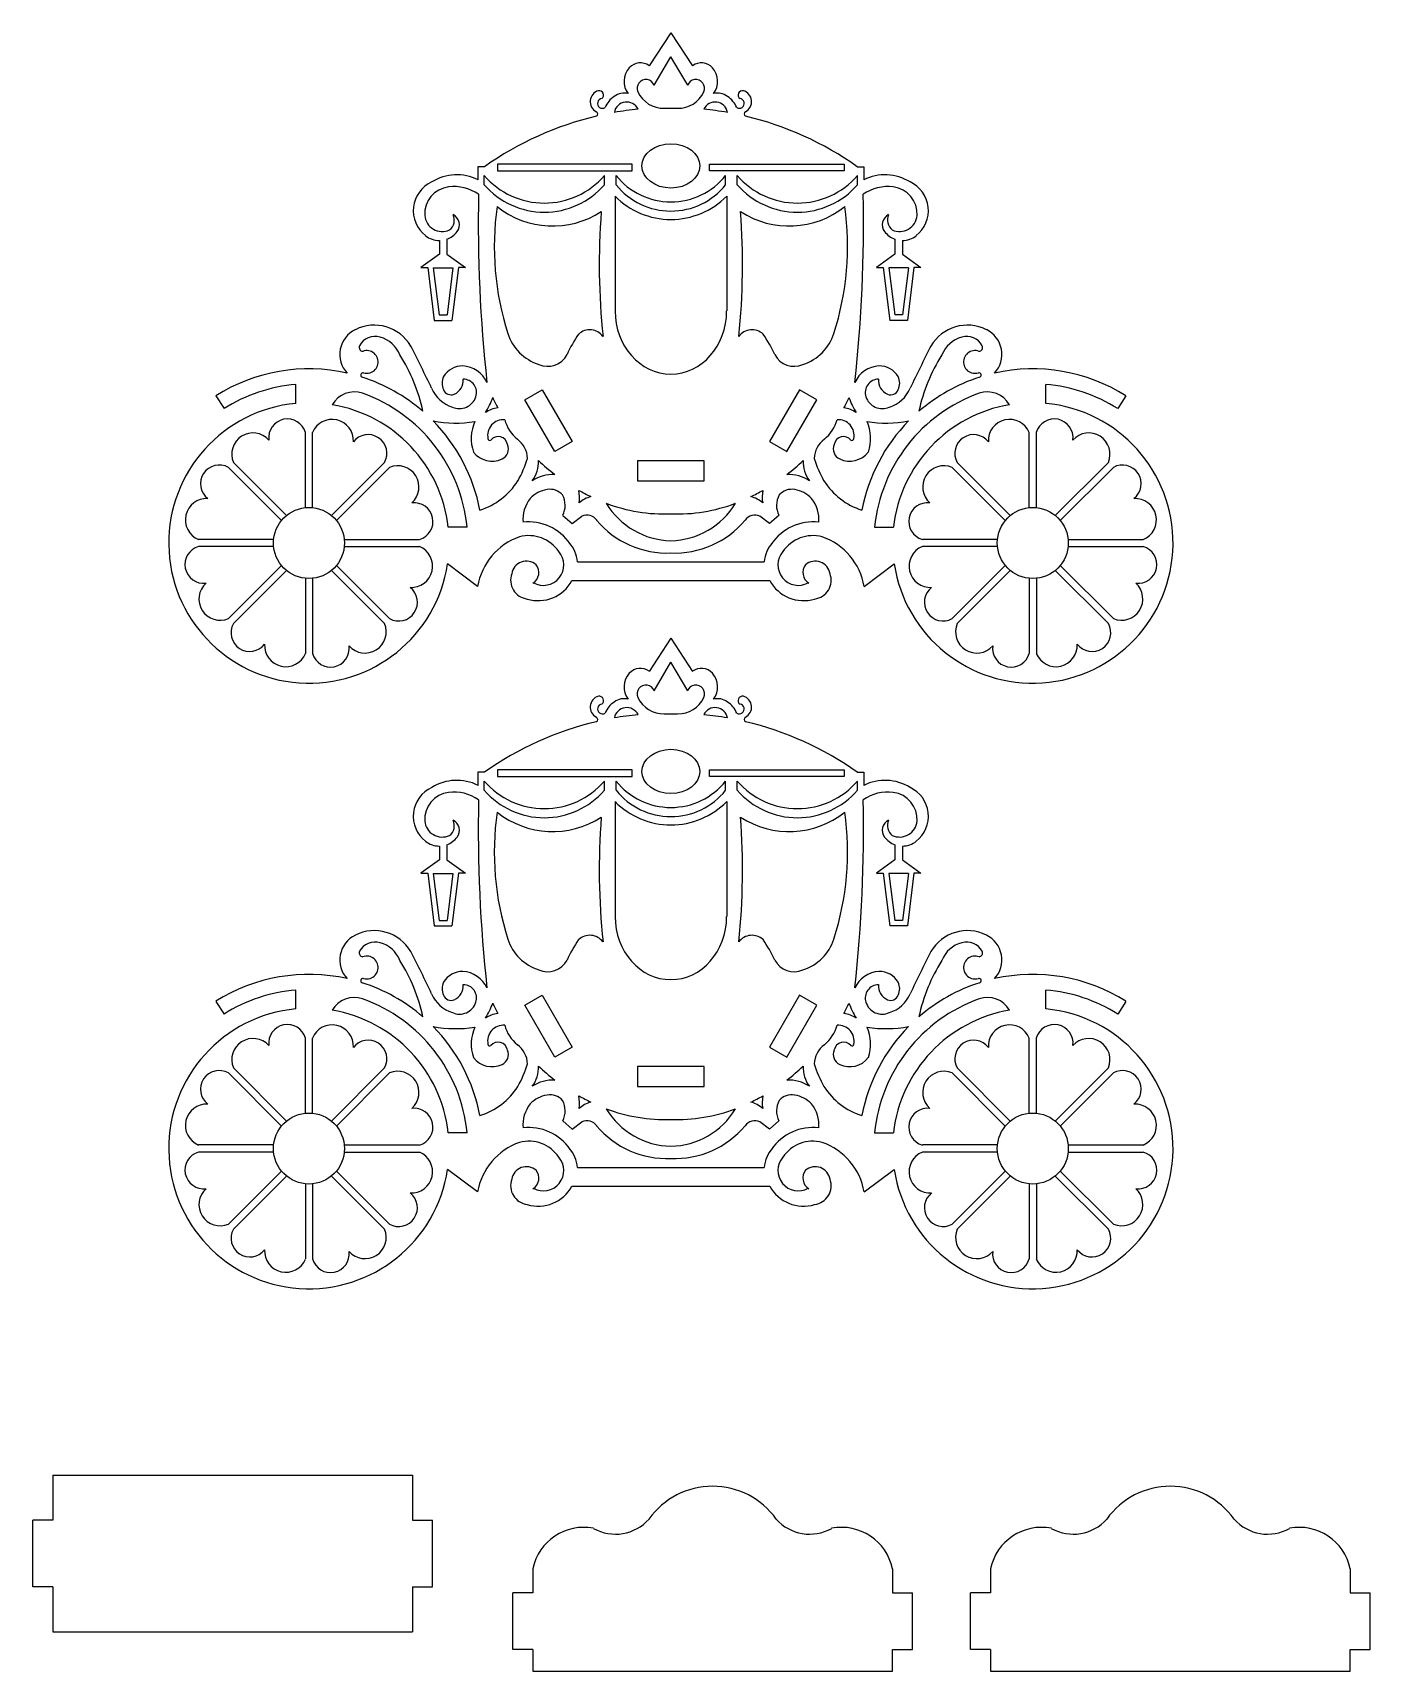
# Model space of a CAD drawing. Header units: millimetres. Extents: x 648 to 849, y -19 to 227.
import ezdxf

# ---------------------------------------------------------------- set-up
doc = ezdxf.new("R2010")
doc.units = ezdxf.units.MM
doc.header["$MEASUREMENT"] = 0

msp = doc.modelspace()

# ---------------------------------------------------------------- linework, layer by layer
at = {"color": 3}
for p, q in [((743.89, 226.53), (740.62, 221.57)), ((743.89, 226.53), (747.16, 221.57)), ((741.37, 218.66), (743.89, 222.94)), ((746.41, 218.66), (743.89, 222.94)), ((742.9, 215.19), (744.88, 215.19)), ((715.92, 206.43), (714.93, 206.43)), ((714.93, 206.43), (714.93, 204.45)), ((715.86, 203.72), (715.86, 205.09)), ((733.92, 203.72), (733.92, 205.09)), ((735.67, 203.72), (735.67, 205.09)), ((752.1, 203.72), (752.1, 205.09)), ((753.86, 203.72), (753.86, 205.09)), ((771.85, 206.43), (772.84, 206.43)), ((771.91, 203.72), (771.91, 205.09)), ((772.84, 206.43), (772.84, 204.45)), ((735.51, 202.02), (735.51, 184.78)), ((752.27, 202.02), (752.27, 184.78)), ((709.13, 195.35), (709.13, 193.3)), ((710.25, 195.55), (710.25, 193.3)), ((777.53, 195.55), (777.53, 193.3)), ((778.64, 195.35), (778.64, 193.3)), ((709.13, 193.3), (706.35, 191.27)), ((710.25, 193.3), (713.03, 191.27)), ((777.53, 193.3), (774.74, 191.27)), ((778.64, 193.3), (781.42, 191.27)), ((706.35, 191.27), (707.38, 191.27)), ((707.38, 191.27), (708.37, 183.35)), ((708.22, 191.22), (709.1, 184.18)), ((708.22, 191.22), (711.16, 191.22)), ((711.16, 191.22), (710.29, 184.18)), ((712, 191.27), (711.02, 183.35)), ((713.03, 191.27), (712, 191.27)), ((774.74, 191.27), (775.77, 191.27)), ((775.77, 191.27), (776.76, 183.35)), ((779.55, 191.22), (776.61, 191.22)), ((776.61, 191.22), (777.49, 184.18)), ((779.55, 191.22), (778.68, 184.18)), ((780.39, 191.27), (779.41, 183.35)), ((781.42, 191.27), (780.39, 191.27)), ((708.37, 183.35), (711.02, 183.35)), ((709.1, 184.18), (710.29, 184.18)), ((779.41, 183.35), (776.76, 183.35)), ((778.68, 184.18), (777.49, 184.18)), ((687.6, 170.89), (687.6, 173.73)), ((721.97, 171.45), (724.57, 172.95)), ((724.57, 172.95), (729.07, 165.16)), ((763.2, 172.95), (758.7, 165.16)), ((765.8, 171.45), (763.2, 172.95)), ((800.18, 170.89), (800.18, 173.73)), ((675.58, 172.03), (676.8, 170.12)), ((726.47, 163.66), (721.97, 171.45)), ((761.3, 163.66), (765.8, 171.45)), ((812.19, 172.03), (810.98, 170.12)), ((689.02, 155.23), (689.02, 166.51)), ((690.08, 155.23), (690.08, 166.51)), ((729.07, 165.16), (726.47, 163.66)), ((758.7, 165.16), (761.3, 163.66)), ((797.69, 155.23), (797.69, 166.51)), ((798.76, 155.23), (798.76, 166.51)), ((685.43, 153.31), (677.45, 161.28)), ((686.18, 154.06), (678.2, 162.03)), ((692.92, 154.06), (700.9, 162.03)), ((693.67, 153.31), (701.65, 161.28)), ((738.89, 162.27), (738.89, 159.27)), ((748.89, 162.27), (738.89, 162.27)), ((748.89, 159.27), (748.89, 162.27)), ((794.1, 153.31), (786.13, 161.28)), ((794.85, 154.06), (786.88, 162.03)), ((801.6, 154.06), (809.57, 162.03)), ((802.35, 153.31), (810.32, 161.28)), ((738.89, 159.27), (748.89, 159.27)), ((727.68, 154.09), (729.05, 152.84)), ((729.05, 152.84), (730.53, 153.96)), ((758.72, 152.84), (757.24, 153.96)), ((760.1, 154.09), (758.72, 152.84)), ((684.25, 150.47), (672.97, 150.47)), ((694.85, 150.47), (706.13, 150.47)), ((713.31, 152.3), (710.47, 152.3)), ((774.47, 152.3), (777.31, 152.3)), ((792.93, 150.47), (781.65, 150.47)), ((803.52, 150.47), (814.8, 150.47)), ((684.25, 149.4), (672.97, 149.4)), ((694.85, 149.4), (706.13, 149.4)), ((792.93, 149.4), (781.65, 149.4)), ((803.52, 149.4), (814.8, 149.4)), ((685.43, 146.56), (677.45, 138.59)), ((686.18, 145.81), (678.2, 137.84)), ((692.92, 145.81), (700.9, 137.84)), ((693.67, 146.56), (701.65, 138.59)), ((714.87, 143.42), (710.37, 146.8)), ((729.86, 147.1), (757.92, 147.1)), ((772.91, 143.42), (777.41, 146.8)), ((794.1, 146.56), (786.13, 138.59)), ((794.85, 145.81), (786.88, 137.84)), ((801.6, 145.81), (809.57, 137.84)), ((802.35, 146.56), (810.32, 138.59)), ((689.02, 144.64), (689.02, 133.36)), ((690.08, 144.64), (690.08, 133.36)), ((729.03, 144.3), (758.74, 144.3)), ((797.69, 144.64), (797.69, 133.36)), ((798.76, 144.64), (798.76, 133.36)), ((743.89, 135.63), (740.62, 130.67)), ((743.89, 135.63), (747.16, 130.67)), ((741.37, 127.76), (743.89, 132.04)), ((746.41, 127.76), (743.89, 132.04)), ((742.9, 124.29), (744.88, 124.29)), ((715.92, 115.53), (714.93, 115.53)), ((714.93, 115.53), (714.93, 113.55)), ((715.86, 112.82), (715.86, 114.19)), ((733.92, 112.82), (733.92, 114.19)), ((735.67, 112.82), (735.67, 114.19)), ((752.1, 112.82), (752.1, 114.19)), ((753.86, 112.82), (753.86, 114.19)), ((771.85, 115.53), (772.84, 115.53)), ((771.91, 112.82), (771.91, 114.19)), ((772.84, 115.53), (772.84, 113.55)), ((735.51, 111.12), (735.51, 93.88)), ((752.27, 111.12), (752.27, 93.88)), ((709.13, 104.45), (709.13, 102.4)), ((710.25, 104.65), (710.25, 102.4)), ((777.53, 104.65), (777.53, 102.4)), ((778.64, 104.45), (778.64, 102.4)), ((709.13, 102.4), (706.35, 100.37)), ((710.25, 102.4), (713.03, 100.37)), ((777.53, 102.4), (774.74, 100.37)), ((778.64, 102.4), (781.42, 100.37)), ((706.35, 100.37), (707.38, 100.37)), ((707.38, 100.37), (708.37, 92.45)), ((708.22, 100.32), (709.1, 93.28)), ((708.22, 100.32), (711.16, 100.32)), ((711.16, 100.32), (710.29, 93.28)), ((712, 100.37), (711.02, 92.45)), ((713.03, 100.37), (712, 100.37)), ((774.74, 100.37), (775.77, 100.37)), ((775.77, 100.37), (776.76, 92.45)), ((779.55, 100.32), (776.61, 100.32)), ((776.61, 100.32), (777.49, 93.28)), ((779.55, 100.32), (778.68, 93.28)), ((780.39, 100.37), (779.41, 92.45)), ((781.42, 100.37), (780.39, 100.37)), ((708.37, 92.45), (711.02, 92.45)), ((709.1, 93.28), (710.29, 93.28)), ((779.41, 92.45), (776.76, 92.45)), ((778.68, 93.28), (777.49, 93.28)), ((687.6, 79.99), (687.6, 82.83)), ((721.97, 80.55), (724.57, 82.05)), ((724.57, 82.05), (729.07, 74.26)), ((763.2, 82.05), (758.7, 74.26)), ((765.8, 80.55), (763.2, 82.05)), ((800.18, 79.99), (800.18, 82.83)), ((675.58, 81.13), (676.8, 79.22)), ((726.47, 72.76), (721.97, 80.55)), ((761.3, 72.76), (765.8, 80.55)), ((812.19, 81.13), (810.98, 79.22)), ((689.02, 64.33), (689.02, 75.61)), ((690.08, 64.33), (690.08, 75.61)), ((729.07, 74.26), (726.47, 72.76)), ((758.7, 74.26), (761.3, 72.76)), ((797.69, 64.33), (797.69, 75.61)), ((798.76, 64.33), (798.76, 75.61)), ((738.89, 71.37), (738.89, 68.37)), ((748.89, 71.37), (738.89, 71.37)), ((748.89, 68.37), (748.89, 71.37)), ((685.43, 62.41), (677.45, 70.38)), ((686.18, 63.16), (678.2, 71.13)), ((692.92, 63.16), (700.9, 71.13)), ((693.67, 62.41), (701.65, 70.38)), ((794.1, 62.41), (786.13, 70.38)), ((794.85, 63.16), (786.88, 71.13)), ((801.6, 63.16), (809.57, 71.13)), ((802.35, 62.41), (810.32, 70.38)), ((738.89, 68.37), (748.89, 68.37)), ((727.68, 63.19), (729.05, 61.94)), ((729.05, 61.94), (730.53, 63.06)), ((758.72, 61.94), (757.24, 63.06)), ((760.1, 63.19), (758.72, 61.94)), ((684.25, 59.57), (672.97, 59.57)), ((694.85, 59.57), (706.13, 59.57)), ((713.31, 61.4), (710.47, 61.4)), ((774.47, 61.4), (777.31, 61.4)), ((792.93, 59.57), (781.65, 59.57)), ((803.52, 59.57), (814.8, 59.57)), ((684.25, 58.5), (672.97, 58.5)), ((694.85, 58.5), (706.13, 58.5)), ((792.93, 58.5), (781.65, 58.5)), ((803.52, 58.5), (814.8, 58.5)), ((685.43, 55.66), (677.45, 47.69)), ((686.18, 54.91), (678.2, 46.94)), ((692.92, 54.91), (700.9, 46.94)), ((693.67, 55.66), (701.65, 47.69)), ((714.87, 52.52), (710.37, 55.9)), ((729.86, 56.21), (757.92, 56.21)), ((772.91, 52.52), (777.41, 55.9)), ((794.1, 55.66), (786.13, 47.69)), ((794.85, 54.91), (786.88, 46.94)), ((801.6, 54.91), (809.57, 46.94)), ((802.35, 55.66), (810.32, 47.69)), ((689.02, 53.74), (689.02, 42.46)), ((690.08, 53.74), (690.08, 42.46)), ((729.03, 53.4), (758.74, 53.4)), ((797.69, 53.74), (797.69, 42.46)), ((798.76, 53.74), (798.76, 42.46)), ((651.08, 10), (705.08, 10)), ((651.08, 10), (651.08, 3.25)), ((705.08, 10), (705.08, 3.25)), ((648.08, -6.75), (648.08, 3.25)), ((651.08, 3.25), (648.08, 3.25)), ((705.08, 3.25), (708.08, 3.25)), ((708.08, -6.75), (708.08, 3.25)), ((723.15, -4.06), (723.15, -7.68)), ((777.15, -4.06), (777.15, -7.68)), ((791.89, -4.06), (791.89, -7.68)), ((845.89, -4.06), (845.89, -7.68)), ((651.08, -6.75), (648.08, -6.75)), ((651.08, -6.75), (651.08, -13.51)), ((705.08, -6.75), (708.08, -6.75)), ((705.08, -6.75), (705.08, -13.51)), ((720.15, -16.18), (720.15, -7.68)), ((723.15, -7.68), (720.15, -7.68)), ((777.15, -7.68), (780.15, -7.68)), ((780.15, -16.18), (780.15, -7.68)), ((788.89, -16.18), (788.89, -7.68)), ((791.89, -7.68), (788.89, -7.68)), ((845.89, -7.68), (848.89, -7.68)), ((848.89, -16.18), (848.89, -7.68)), ((651.08, -13.51), (705.08, -13.51)), ((723.15, -16.18), (720.15, -16.18)), ((723.15, -16.18), (723.15, -19.43)), ((777.15, -19.43), (777.15, -16.18)), ((777.15, -16.18), (780.15, -16.18)), ((791.89, -16.18), (788.89, -16.18)), ((791.89, -16.18), (791.89, -19.43)), ((845.89, -16.18), (848.89, -16.18)), ((845.89, -19.43), (845.89, -16.18)), ((723.15, -19.43), (777.15, -19.43)), ((791.89, -19.43), (845.89, -19.43))]:
    msp.add_line(p, q, dxfattribs=at)
for points in [[(717.85, 206.81), (717.85, 205.81), (738.1, 205.81), (738.1, 206.81)], [(769.93, 206.81), (769.93, 205.81), (749.68, 205.81), (749.68, 206.81)], [(717.85, 115.91), (717.85, 114.91), (738.1, 114.91), (738.1, 115.91)], [(769.93, 115.91), (769.93, 114.91), (749.68, 114.91), (749.68, 115.91)]]:
    msp.add_lwpolyline(points, close=True, dxfattribs=at)
for centre in [(689.55, 149.94), (798.23, 149.94), (689.55, 59.04), (798.23, 59.04)]:
    msp.add_circle(centre, 5.33, dxfattribs=at)
for centre, radius, start, end in [((739.29, 219.81), 2.21, 53.0942, 138.0877), ((748.48, 219.81), 2.21, 41.9123, 126.9058), ((739.91, 219.24), 3.05, 137.9741, 217.3101), ((740.14, 218.19), 1.32, 20.9653, 203.7949), ((747.63, 218.19), 1.32, 336.2051, 159.0347), ((747.86, 219.24), 3.05, 322.6899, 42.0259), ((733.46, 216.2), 1.69, 105.3637, 243.6882), ((733.62, 215.93), 0.737, 98.6079, 301.7672), ((733.14, 217.19), 0.65, 304.7361, 101.3149), ((737.51, 213.8), 3.82, 123.9998, 156.7789), ((736.87, 215.03), 2.44, 75.3959, 127.6345), ((742.8, 219.44), 4.25, 204.803, 271.3027), ((744.98, 219.44), 4.25, 268.6973, 335.197), ((750.9, 215.03), 2.44, 52.3655, 104.6041), ((750.26, 213.8), 3.82, 23.2211, 56.0002), ((754.16, 215.93), 0.737, 238.2328, 81.3921), ((754.64, 217.19), 0.65, 78.6851, 235.2639), ((754.32, 216.2), 1.69, 296.3118, 74.6363), ((743.74, 167.28), 48.02, 103.2855, 125.3988), ((732.52, 214.35), 0.379, 299.3139, 65.8495), ((737.26, 214.24), 1.89, 26.077, 169.6459), ((743.74, 167.28), 48.02, 95.72, 100.0029), ((750.52, 214.24), 1.89, 10.3541, 153.923), ((744.04, 167.28), 48.02, 79.9971, 84.28), ((755.26, 214.35), 0.379, 114.1505, 240.6861), ((744.04, 167.28), 48.02, 54.6012, 76.7145), ((711.75, 198.11), 7.1, 63.3202, 121.9866), ((724.89, 212.92), 11.95, 220.9454, 319.0546), ((743.89, 211.66), 10.52, 218.6402, 321.3598), ((762.89, 212.92), 11.95, 220.9454, 319.0546), ((776.03, 198.11), 7.1, 58.0134, 116.6798), ((709.97, 199.82), 4.75, 114.6602, 232.0602), ((711.02, 199.33), 4.1, 97.2793, 183.0719), ((711.32, 197.01), 6.44, 55.0561, 97.2998), ((939.5, 198.19), 224.53, 178.9545, 186.1723), ((724.89, 211.55), 11.95, 220.9454, 319.0546), ((743.89, 210.28), 11.77, 224.6048, 315.3952), ((743.89, 210.28), 10.52, 218.6402, 321.3598), ((762.89, 211.55), 11.95, 220.9454, 319.0546), ((548.28, 198.19), 224.53, 353.8277, 1.0455), ((776.46, 197.01), 6.44, 82.7002, 124.9439), ((776.76, 199.33), 4.1, 356.9281, 82.7207), ((777.81, 199.82), 4.75, 307.9398, 65.3398), ((760.29, 194.46), 42.92, 171.9912, 197.7307), ((726.13, 210.91), 13.39, 231.4462, 303.0242), ((836.25, 191.77), 103.12, 175.5995, 186.0176), ((651.53, 191.77), 103.12, 353.9824, 4.4005), ((761.65, 210.91), 13.39, 236.9758, 308.5538), ((727.49, 194.46), 42.92, 342.2693, 8.0088), ((709.56, 199.33), 2.64, 184.991, 294.3331), ((709.51, 198.41), 1.87, 307.3762, 25.7254), ((710.48, 197.72), 1.67, 322.2178, 64.6794), ((777.3, 197.72), 1.67, 115.3206, 217.7822), ((778.27, 198.41), 1.87, 154.2746, 232.6238), ((778.22, 199.33), 2.64, 245.6669, 355.009), ((709.12, 198.69), 3.34, 231.7023, 270.2717), ((709.12, 198.69), 3.34, 289.8562, 323.3485), ((778.66, 198.69), 3.34, 216.6515, 250.1438), ((778.66, 198.69), 3.34, 269.7283, 308.2977), ((699.37, 176.32), 6.32, 30.2313, 116.8229), ((788.4, 176.32), 6.32, 63.1771, 149.7687), ((698.3, 178.25), 4.12, 115.6257, 222.9098), ((699.45, 178.35), 2.59, 72.6808, 152.6296), ((699.12, 176.61), 4.36, 20.9386, 75.3211), ((726.26, 183.6), 7.2, 197.8762, 252.1927), ((745.89, 170.29), 19.3, 145.2042, 155.7324), ((731.72, 179.49), 2.46, 36.6846, 132.7457), ((756.06, 179.49), 2.46, 47.2543, 143.3154), ((741.88, 170.29), 19.3, 24.2676, 34.7958), ((761.52, 183.6), 7.2, 287.8073, 342.1238), ((788.66, 176.61), 4.36, 104.6789, 159.0614), ((788.32, 178.35), 2.59, 27.3704, 107.3192), ((789.47, 178.25), 4.12, 317.0902, 64.3743), ((697.69, 179.3), 0.594, 155.5217, 263.4437), ((698.23, 177.11), 1.71, 287.3244, 110.758), ((681.05, 164.16), 26.21, 12.2213, 32.3241), ((517.58, 83.25), 210.55, 25.2785, 27.2042), ((725.38, 179.79), 3.32, 246.5358, 331.7754), ((762.4, 179.79), 3.32, 208.2246, 293.4642), ((970.2, 83.25), 210.55, 152.7958, 154.7215), ((806.73, 164.16), 26.21, 147.6759, 167.7787), ((789.55, 177.11), 1.71, 69.242, 252.6756), ((790.09, 179.3), 0.594, 276.5563, 24.4783), ((689.55, 149.94), 26.14, 77.3322, 122.2968), ((697.65, 175.15), 0.336, 77.9074, 256.0475), ((689.55, 149.94), 26.14, 49.1298, 72.2473), ((698.22, 177.5), 2.08, 255.996, 284.3333), ((711.77, 173.94), 2.24, 154.3354, 205.6646), ((712.62, 173.17), 3.35, 89.5006, 148.7317), ((712.36, 172.2), 4.33, 25.2361, 86.1901), ((775.42, 172.2), 4.33, 93.8099, 154.7639), ((775.16, 173.17), 3.35, 31.2683, 90.4994), ((776, 173.94), 2.24, 334.3354, 25.6646), ((798.23, 149.94), 26.14, 107.7527, 130.8702), ((789.56, 177.5), 2.08, 255.6667, 284.004), ((790.13, 175.15), 0.336, 283.9525, 102.0926), ((798.23, 149.94), 26.14, 57.7032, 102.6678), ((689.55, 149.94), 23.87, 94.6859, 122.2968), ((696.35, 168.82), 3.8, 70.781, 150.5177), ((689.55, 149.94), 23.87, 5.6767, 70.2945), ((712.51, 175.07), 4.93, 202.7444, 253.2812), ((710.91, 173.43), 1.25, 201.8524, 291.4364), ((710.4, 174.39), 2.33, 294.5366, 3.6103), ((712.72, 172.54), 1.99, 341.263, 90), ((775.06, 172.54), 1.99, 90, 198.737), ((798.23, 149.94), 23.87, 109.7055, 174.3233), ((777.38, 174.39), 2.33, 176.3897, 245.4634), ((776.87, 173.43), 1.25, 248.5636, 338.1476), ((775.27, 175.07), 4.93, 286.7188, 337.2556), ((791.43, 168.82), 3.8, 29.4823, 109.219), ((798.23, 149.94), 23.87, 57.7032, 85.3141), ((689.55, 149.94), 21.05, 95.3164, 351.4387), ((689.55, 149.94), 21.05, 6.4416, 80.4541), ((712.15, 172.69), 2.58, 245.6537, 342.1191), ((707.97, 174.79), 9.65, 326.8015, 341.8374), ((718.34, 166.29), 3.95, 96.3994, 125.4859), ((739.23, 181.54), 24.15, 203.8342, 207.9628), ((748.55, 181.54), 24.15, 332.0372, 336.1658), ((769.44, 166.29), 3.95, 54.5141, 83.6006), ((779.8, 174.79), 9.65, 198.1626, 213.1985), ((775.62, 172.69), 2.58, 197.8809, 294.3463), ((798.23, 149.94), 21.05, 99.5459, 173.5584), ((798.23, 149.94), 21.05, 188.5613, 84.6836), ((686.31, 165.75), 2.81, 15.8387, 187.2974), ((693.03, 165.31), 3.19, 356.695, 157.7702), ((711.58, 185.21), 17.28, 258.7128, 279.5668), ((689.55, 149.94), 26.14, 10.8953, 44.5143), ((720.44, 165.61), 6.52, 156.8708, 198.0813), ((718.75, 166.08), 2.37, 85.3216, 191.5835), ((724.38, 169.9), 5.63, 195.0099, 231.0598), ((763.4, 169.9), 5.63, 308.9402, 344.9901), ((769.03, 166.08), 2.37, 348.4165, 94.6784), ((798.23, 149.94), 26.14, 135.4857, 169.1047), ((776.2, 185.21), 17.28, 260.4332, 281.2872), ((767.34, 165.61), 6.52, 341.9187, 23.1292), ((794.74, 165.31), 3.19, 22.2298, 183.305), ((801.46, 165.75), 2.81, 352.7026, 164.1613), ((681.14, 163.27), 3.19, 41.695, 202.7702), ((698.44, 163.4), 2.81, 330.8387, 142.2974), ((716.69, 165.6), 0.264, 178.671, 306.3315), ((717.95, 164.48), 1.43, 10.1919, 140.5133), ((718.53, 162.43), 3.86, 3.1799, 53.1985), ((769.25, 162.43), 3.86, 126.8015, 176.8201), ((769.82, 164.48), 1.43, 39.4867, 169.8081), ((771.08, 165.6), 0.264, 233.6685, 1.329), ((789.33, 163.4), 2.81, 37.7026, 209.1613), ((806.63, 163.27), 3.19, 337.2298, 138.305), ((717.03, 165.73), 3.51, 217.5895, 295.4191), ((717.83, 164.07), 1.67, 295.0852, 23.1432), ((703.76, 168.71), 19.59, 331.1053, 341.9527), ((784.02, 168.71), 19.59, 198.0473, 208.8947), ((769.95, 164.07), 1.67, 156.8568, 244.9148), ((770.75, 165.73), 3.51, 244.5809, 322.4105), ((676.08, 158.83), 2.81, 60.8387, 232.2974), ((702.88, 158.34), 3.19, 311.695, 112.7702), ((719.46, 162.06), 4.55, 322.3463, 3.1058), ((726.21, 154.47), 5.75, 87.2488, 123.1387), ((745.58, 185.28), 31.51, 226.7994, 232.7077), ((742.2, 185.28), 31.51, 307.2923, 313.2006), ((761.57, 154.47), 5.75, 56.8613, 92.7512), ((768.31, 162.06), 4.55, 176.8942, 217.6537), ((784.89, 158.34), 3.19, 67.2298, 228.305), ((811.69, 158.83), 2.81, 307.7026, 119.1613), ((712.09, 164.83), 10.43, 287.4716, 327.6622), ((726.01, 153.5), 4.52, 99.1037, 136.0725), ((725.75, 155.48), 2.52, 41.7436, 100.3784), ((724.76, 156.83), 5.41, 350.7159, 10.7794), ((745.58, 185.28), 31.51, 240.5429, 244.2374), ((742.2, 185.28), 31.51, 295.7626, 299.4571), ((763.01, 156.83), 5.41, 169.2206, 189.2841), ((762.02, 155.48), 2.52, 79.6216, 138.2564), ((761.76, 153.5), 4.52, 43.9275, 80.8963), ((775.69, 164.83), 10.43, 212.3378, 252.5284), ((674.18, 153.42), 3.19, 86.695, 247.7702), ((705.36, 153.17), 2.81, 285.8387, 97.2974), ((726.75, 153.48), 5.08, 141.7218, 184.8797), ((724.67, 155.58), 3.35, 333.6533, 28.0569), ((732.98, 152.7), 4.34, 104.6162, 131.4088), ((744.14, 161.92), 11.64, 211.1638, 268.7816), ((743.04, 179.48), 25.19, 249.4164, 271.9409), ((744.74, 179.48), 25.19, 268.0591, 290.5836), ((743.64, 161.92), 11.64, 271.2184, 328.8362), ((754.8, 152.7), 4.34, 48.5912, 75.3838), ((763.1, 155.58), 3.35, 151.9431, 206.3467), ((761.03, 153.48), 5.08, 355.1203, 38.2782), ((782.41, 153.17), 2.81, 82.7026, 254.1613), ((813.6, 153.42), 3.19, 292.2298, 93.305), ((722.53, 145.54), 7.56, 34.4327, 96.4485), ((731.27, 152.3), 1.82, 35.7203, 113.9198), ((743.3, 162.18), 13.75, 219.8665, 272.441), ((744.47, 162.18), 13.75, 267.559, 320.1335), ((756.5, 152.3), 1.82, 66.0802, 144.2797), ((765.24, 145.54), 7.56, 83.5515, 145.5673), ((724.35, 141.78), 9.62, 109.3077, 170.1886), ((722.53, 145.54), 5.5, 34.4327, 104.392), ((765.24, 145.54), 5.5, 75.608, 145.5673), ((763.43, 141.78), 9.62, 9.8114, 70.6923), ((673.74, 146.7), 2.81, 105.8387, 277.2974), ((704.92, 146.45), 3.19, 266.695, 67.7702), ((724.75, 146.64), 3.06, 240.9943, 40.8978), ((724.75, 146.64), 5.13, 5.1809, 40.8978), ((763.02, 146.64), 5.13, 139.1022, 174.8191), ((763.02, 146.64), 3.06, 139.1022, 299.0057), ((782.85, 146.45), 3.19, 112.2298, 273.305), ((814.04, 146.7), 2.81, 262.7026, 74.1613), ((722.7, 144.37), 2.87, 160.529, 262.1065), ((722.21, 144.96), 2.25, 49.9162, 170.5667), ((722.21, 145.5), 1.86, 301.2509, 39.2488), ((765.56, 145.5), 1.86, 140.7512, 238.7491), ((765.57, 144.96), 2.25, 9.4333, 130.0838), ((765.08, 144.37), 2.87, 277.8935, 19.471), ((676.22, 141.53), 3.19, 131.695, 292.7702), ((703.02, 141.04), 2.81, 240.8387, 52.2974), ((723.97, 147.05), 5.77, 253.249, 331.4917), ((763.81, 147.05), 5.77, 208.5083, 286.751), ((784.76, 141.04), 2.81, 127.7026, 299.1613), ((811.56, 141.53), 3.19, 247.2298, 48.305), ((680.66, 136.47), 2.81, 150.8387, 322.2974), ((697.96, 136.6), 3.19, 221.695, 22.7702), ((789.82, 136.6), 3.19, 157.2298, 318.305), ((807.12, 136.47), 2.81, 217.7026, 29.1613), ((686.07, 134.56), 3.19, 176.695, 337.7702), ((692.79, 134.12), 2.81, 195.8387, 7.2974), ((794.99, 134.12), 2.81, 172.7026, 344.1613), ((801.71, 134.56), 3.19, 202.2298, 3.305), ((739.91, 128.34), 3.05, 137.9741, 217.3101), ((739.29, 128.91), 2.21, 53.0942, 138.0877), ((748.48, 128.91), 2.21, 41.9123, 126.9058), ((747.86, 128.34), 3.05, 322.6899, 42.0259), ((740.14, 127.29), 1.32, 20.9653, 203.7949), ((747.63, 127.29), 1.32, 336.2051, 159.0347), ((733.46, 125.3), 1.69, 105.3637, 243.6882), ((733.62, 125.03), 0.737, 98.6079, 301.7672), ((733.14, 126.29), 0.65, 304.7361, 101.3149), ((737.51, 122.9), 3.82, 123.9998, 156.7789), ((736.87, 124.13), 2.44, 75.3959, 127.6345), ((742.8, 128.54), 4.25, 204.803, 271.3027), ((744.98, 128.54), 4.25, 268.6973, 335.197), ((750.9, 124.13), 2.44, 52.3655, 104.6041), ((750.26, 122.9), 3.82, 23.2211, 56.0002), ((754.16, 125.03), 0.737, 238.2328, 81.3921), ((754.64, 126.29), 0.65, 78.6851, 235.2639), ((754.32, 125.3), 1.69, 296.3118, 74.6363), ((743.74, 76.38), 48.02, 103.2855, 125.3988), ((732.52, 123.45), 0.379, 299.3139, 65.8495), ((737.26, 123.34), 1.89, 26.077, 169.6459), ((743.74, 76.38), 48.02, 95.72, 100.0029), ((750.52, 123.34), 1.89, 10.3541, 153.923), ((744.04, 76.38), 48.02, 79.9971, 84.28), ((755.26, 123.45), 0.379, 114.1505, 240.6861), ((744.04, 76.38), 48.02, 54.6012, 76.7145), ((709.97, 108.92), 4.75, 114.6602, 232.0602), ((711.75, 107.21), 7.1, 63.3202, 121.9866), ((724.89, 122.02), 11.95, 220.9454, 319.0546), ((743.89, 120.76), 10.52, 218.6402, 321.3598), ((762.89, 122.02), 11.95, 220.9454, 319.0546), ((776.03, 107.21), 7.1, 58.0134, 116.6798), ((777.81, 108.92), 4.75, 307.9398, 65.3398), ((711.02, 108.43), 4.1, 97.2793, 183.0719), ((711.32, 106.11), 6.44, 55.0561, 97.2998), ((939.5, 107.29), 224.53, 178.9545, 186.1723), ((724.89, 120.65), 11.95, 220.9454, 319.0546), ((743.89, 119.38), 11.77, 224.6048, 315.3952), ((743.89, 119.38), 10.52, 218.6402, 321.3598), ((762.89, 120.65), 11.95, 220.9454, 319.0546), ((548.28, 107.29), 224.53, 353.8277, 1.0455), ((776.46, 106.11), 6.44, 82.7002, 124.9439), ((776.76, 108.43), 4.1, 356.9281, 82.7207), ((709.51, 107.51), 1.87, 307.3762, 25.7254), ((710.48, 106.82), 1.67, 322.2178, 64.6794), ((760.29, 103.56), 42.92, 171.9912, 197.7307), ((726.13, 120.01), 13.39, 231.4462, 303.0242), ((836.25, 100.87), 103.12, 175.5995, 186.0176), ((651.53, 100.87), 103.12, 353.9824, 4.4005), ((761.65, 120.01), 13.39, 236.9758, 308.5538), ((727.49, 103.56), 42.92, 342.2693, 8.0088), ((777.3, 106.82), 1.67, 115.3206, 217.7822), ((778.27, 107.51), 1.87, 154.2746, 232.6238), ((709.56, 108.44), 2.64, 184.991, 294.3331), ((709.12, 107.79), 3.34, 289.8562, 323.3485), ((778.66, 107.79), 3.34, 216.6515, 250.1438), ((778.22, 108.44), 2.64, 245.6669, 355.009), ((709.12, 107.79), 3.34, 231.7023, 270.2717), ((778.66, 107.79), 3.34, 269.7283, 308.2977), ((698.3, 87.35), 4.12, 115.6257, 222.9098), ((699.37, 85.43), 6.32, 30.2313, 116.8229), ((731.72, 88.59), 2.46, 36.6846, 132.7457), ((756.06, 88.59), 2.46, 47.2543, 143.3154), ((788.4, 85.43), 6.32, 63.1771, 149.7687), ((789.47, 87.35), 4.12, 317.0902, 64.3743), ((697.69, 88.4), 0.594, 155.5217, 263.4437), ((699.45, 87.45), 2.59, 72.6808, 152.6296), ((699.12, 85.71), 4.36, 20.9386, 75.3211), ((517.58, -7.65), 210.55, 25.2785, 27.2042), ((726.26, 92.7), 7.2, 197.8762, 252.1927), ((745.89, 79.39), 19.3, 145.2042, 155.7324), ((741.88, 79.39), 19.3, 24.2676, 34.7958), ((761.52, 92.7), 7.2, 287.8073, 342.1238), ((970.2, -7.65), 210.55, 152.7958, 154.7215), ((788.66, 85.71), 4.36, 104.6789, 159.0614), ((788.32, 87.45), 2.59, 27.3704, 107.3192), ((790.09, 88.4), 0.594, 276.5563, 24.4783), ((698.23, 86.21), 1.71, 287.3244, 110.758), ((681.05, 73.26), 26.21, 12.2213, 32.3241), ((725.38, 88.89), 3.32, 246.5358, 331.7754), ((762.4, 88.89), 3.32, 208.2246, 293.4642), ((806.73, 73.26), 26.21, 147.6759, 167.7787), ((789.55, 86.21), 1.71, 69.242, 252.6756), ((689.55, 59.04), 26.14, 77.3322, 122.2968), ((697.65, 84.25), 0.336, 77.9074, 256.0475), ((689.55, 59.04), 26.14, 49.1298, 72.2473), ((698.22, 86.6), 2.08, 255.996, 284.3333), ((711.77, 83.04), 2.24, 154.3354, 205.6646), ((712.62, 82.27), 3.35, 89.5006, 148.7317), ((710.4, 83.49), 2.33, 294.5366, 3.6103), ((712.36, 81.3), 4.33, 25.2361, 86.1901), ((712.72, 81.64), 1.99, 341.263, 90), ((775.42, 81.3), 4.33, 93.8099, 154.7639), ((775.06, 81.64), 1.99, 90, 198.737), ((777.38, 83.49), 2.33, 176.3897, 245.4634), ((775.16, 82.27), 3.35, 31.2683, 90.4994), ((776, 83.04), 2.24, 334.3354, 25.6646), ((798.23, 59.04), 26.14, 107.7527, 130.8702), ((789.56, 86.6), 2.08, 255.6667, 284.004), ((790.13, 84.25), 0.336, 283.9525, 102.0926), ((798.23, 59.04), 26.14, 57.7032, 102.6678), ((689.55, 59.04), 23.87, 94.6859, 122.2968), ((696.35, 77.92), 3.8, 70.781, 150.5177), ((689.55, 59.04), 23.87, 5.6767, 70.2945), ((712.51, 84.17), 4.93, 202.7444, 253.2812), ((710.91, 82.53), 1.25, 201.8524, 291.4364), ((798.23, 59.04), 23.87, 109.7055, 174.3233), ((776.87, 82.53), 1.25, 248.5636, 338.1476), ((775.27, 84.17), 4.93, 286.7188, 337.2556), ((791.43, 77.92), 3.8, 29.4823, 109.219), ((798.23, 59.04), 23.87, 57.7032, 85.3141), ((689.55, 59.04), 21.05, 95.3164, 351.4387), ((689.55, 59.04), 21.05, 6.4416, 80.4541), ((712.15, 81.79), 2.58, 245.6537, 342.1191), ((707.97, 83.89), 9.65, 326.8015, 341.8374), ((718.34, 75.39), 3.95, 96.3994, 125.4859), ((739.23, 90.64), 24.15, 203.8342, 207.9628), ((748.55, 90.64), 24.15, 332.0372, 336.1658), ((769.44, 75.39), 3.95, 54.5141, 83.6006), ((779.8, 83.89), 9.65, 198.1626, 213.1985), ((775.62, 81.79), 2.58, 197.8809, 294.3463), ((798.23, 59.04), 21.05, 99.5459, 173.5584), ((798.23, 59.04), 21.05, 188.5613, 84.6836), ((686.31, 74.85), 2.81, 15.8387, 187.2974), ((693.03, 74.41), 3.19, 356.695, 157.7702), ((711.58, 94.31), 17.28, 258.7128, 279.5668), ((689.55, 59.04), 26.14, 10.8953, 44.5143), ((720.44, 74.71), 6.52, 156.8708, 198.0813), ((718.75, 75.18), 2.37, 85.3216, 191.5835), ((724.38, 79), 5.63, 195.0099, 231.0598), ((763.4, 79), 5.63, 308.9402, 344.9901), ((769.03, 75.18), 2.37, 348.4165, 94.6784), ((798.23, 59.04), 26.14, 135.4857, 169.1047), ((776.2, 94.31), 17.28, 260.4332, 281.2872), ((767.34, 74.71), 6.52, 341.9187, 23.1292), ((794.74, 74.41), 3.19, 22.2298, 183.305), ((801.46, 74.85), 2.81, 352.7026, 164.1613), ((681.14, 72.37), 3.19, 41.695, 202.7702), ((698.44, 72.5), 2.81, 330.8387, 142.2974), ((716.69, 74.7), 0.264, 178.671, 306.3315), ((717.95, 73.58), 1.43, 10.1919, 140.5133), ((717.83, 73.17), 1.67, 295.0852, 23.1432), ((718.53, 71.53), 3.86, 3.1799, 53.1985), ((769.25, 71.53), 3.86, 126.8015, 176.8201), ((769.95, 73.17), 1.67, 156.8568, 244.9148), ((769.82, 73.58), 1.43, 39.4867, 169.8081), ((771.08, 74.7), 0.264, 233.6685, 1.329), ((789.33, 72.5), 2.81, 37.7026, 209.1613), ((806.63, 72.37), 3.19, 337.2298, 138.305), ((717.03, 74.83), 3.51, 217.5895, 295.4191), ((703.76, 77.81), 19.59, 331.1053, 341.9527), ((719.46, 71.16), 4.55, 322.3463, 3.1058), ((745.58, 94.38), 31.51, 226.7994, 232.7077), ((742.2, 94.38), 31.51, 307.2923, 313.2006), ((768.31, 71.16), 4.55, 176.8942, 217.6537), ((784.02, 77.81), 19.59, 198.0473, 208.8947), ((770.75, 74.83), 3.51, 244.5809, 322.4105), ((676.08, 67.93), 2.81, 60.8387, 232.2974), ((702.88, 67.44), 3.19, 311.695, 112.7702), ((726.21, 63.57), 5.75, 87.2488, 123.1387), ((761.57, 63.57), 5.75, 56.8613, 92.7512), ((784.89, 67.44), 3.19, 67.2298, 228.305), ((811.69, 67.93), 2.81, 307.7026, 119.1613), ((712.09, 73.93), 10.43, 287.4716, 327.6622), ((726.01, 62.6), 4.52, 99.1037, 136.0725), ((725.75, 64.58), 2.52, 41.7436, 100.3784), ((724.76, 65.93), 5.41, 350.7159, 10.7794), ((745.58, 94.38), 31.51, 240.5429, 244.2374), ((742.2, 94.38), 31.51, 295.7626, 299.4571), ((763.01, 65.93), 5.41, 169.2206, 189.2841), ((762.02, 64.58), 2.52, 79.6216, 138.2564), ((761.76, 62.6), 4.52, 43.9275, 80.8963), ((775.69, 73.93), 10.43, 212.3378, 252.5284), ((674.18, 62.52), 3.19, 86.695, 247.7702), ((705.36, 62.27), 2.81, 285.8387, 97.2974), ((726.75, 62.58), 5.08, 141.7218, 184.8797), ((724.67, 64.68), 3.35, 333.6533, 28.0569), ((732.98, 61.8), 4.34, 104.6162, 131.4088), ((744.14, 71.02), 11.64, 211.1638, 268.7816), ((743.04, 88.58), 25.19, 249.4164, 271.9409), ((744.74, 88.58), 25.19, 268.0591, 290.5836), ((743.64, 71.02), 11.64, 271.2184, 328.8362), ((754.8, 61.8), 4.34, 48.5912, 75.3838), ((763.1, 64.68), 3.35, 151.9431, 206.3467), ((761.03, 62.58), 5.08, 355.1203, 38.2782), ((782.41, 62.27), 2.81, 82.7026, 254.1613), ((813.6, 62.52), 3.19, 292.2298, 93.305), ((722.53, 54.64), 7.56, 34.4327, 96.4485), ((731.27, 61.4), 1.82, 35.7203, 113.9198), ((743.3, 71.28), 13.75, 219.8665, 272.441), ((744.47, 71.28), 13.75, 267.559, 320.1335), ((756.5, 61.4), 1.82, 66.0802, 144.2797), ((765.24, 54.64), 7.56, 83.5515, 145.5673), ((724.35, 50.88), 9.62, 109.3077, 170.1886), ((722.53, 54.64), 5.5, 34.4327, 104.392), ((724.75, 55.74), 5.13, 5.1809, 40.8978), ((763.02, 55.74), 5.13, 139.1022, 174.8191), ((765.24, 54.64), 5.5, 75.608, 145.5673), ((763.43, 50.88), 9.62, 9.8114, 70.6923), ((673.74, 55.8), 2.81, 105.8387, 277.2974), ((704.92, 55.55), 3.19, 266.695, 67.7702), ((724.75, 55.74), 3.06, 240.9943, 40.8978), ((763.02, 55.74), 3.06, 139.1022, 299.0057), ((782.85, 55.55), 3.19, 112.2298, 273.305), ((814.04, 55.8), 2.81, 262.7026, 74.1613), ((722.7, 53.47), 2.87, 160.529, 262.1065), ((722.21, 54.06), 2.25, 49.9162, 170.5667), ((722.21, 54.6), 1.86, 301.2509, 39.2488), ((765.56, 54.6), 1.86, 140.7512, 238.7491), ((765.57, 54.06), 2.25, 9.4333, 130.0838), ((765.08, 53.47), 2.87, 277.8935, 19.471), ((676.22, 50.63), 3.19, 131.695, 292.7702), ((703.02, 50.14), 2.81, 240.8387, 52.2974), ((723.97, 56.15), 5.77, 253.249, 331.4917), ((763.81, 56.15), 5.77, 208.5083, 286.751), ((784.76, 50.14), 2.81, 127.7026, 299.1613), ((811.56, 50.63), 3.19, 247.2298, 48.305), ((680.66, 45.57), 2.81, 150.8387, 322.2974), ((697.96, 45.7), 3.19, 221.695, 22.7702), ((789.82, 45.7), 3.19, 157.2298, 318.305), ((807.12, 45.57), 2.81, 217.7026, 29.1613), ((686.07, 43.66), 3.19, 176.695, 337.7702), ((692.79, 43.23), 2.81, 195.8387, 7.2974), ((794.99, 43.23), 2.81, 172.7026, 344.1613), ((801.71, 43.66), 3.19, 202.2298, 3.305), ((750.15, -3.43), 11.76, 35.6228, 144.3772), ((818.89, -3.43), 11.76, 35.6228, 144.3772), ((735.58, 7.86), 6.71, 240.5067, 318.4957), ((764.73, 7.86), 6.71, 221.5043, 299.4933), ((804.31, 7.86), 6.71, 240.5067, 318.4957), ((833.47, 7.86), 6.71, 221.5043, 299.4933), ((730.79, -5.63), 7.8, 79.0341, 168.3635), ((769.51, -5.63), 7.8, 11.6365, 100.9659), ((799.53, -5.63), 7.8, 79.0341, 168.3635), ((838.25, -5.63), 7.8, 11.6365, 100.9659)]:
    msp.add_arc(centre, radius, start, end, dxfattribs=at)
for centre in [(743.89, 206.54), (743.89, 115.64)]:
    msp.add_ellipse(centre, major_axis=(-4.35, 0), ratio=0.764394, dxfattribs=at)
for centre in [(743.89, 184.78), (743.89, 93.88)]:
    msp.add_ellipse(centre, major_axis=(0, -9.49), ratio=0.882374, start_param=-1.570796, end_param=1.570796, dxfattribs=at)

doc.saveas('drawing.dxf')
